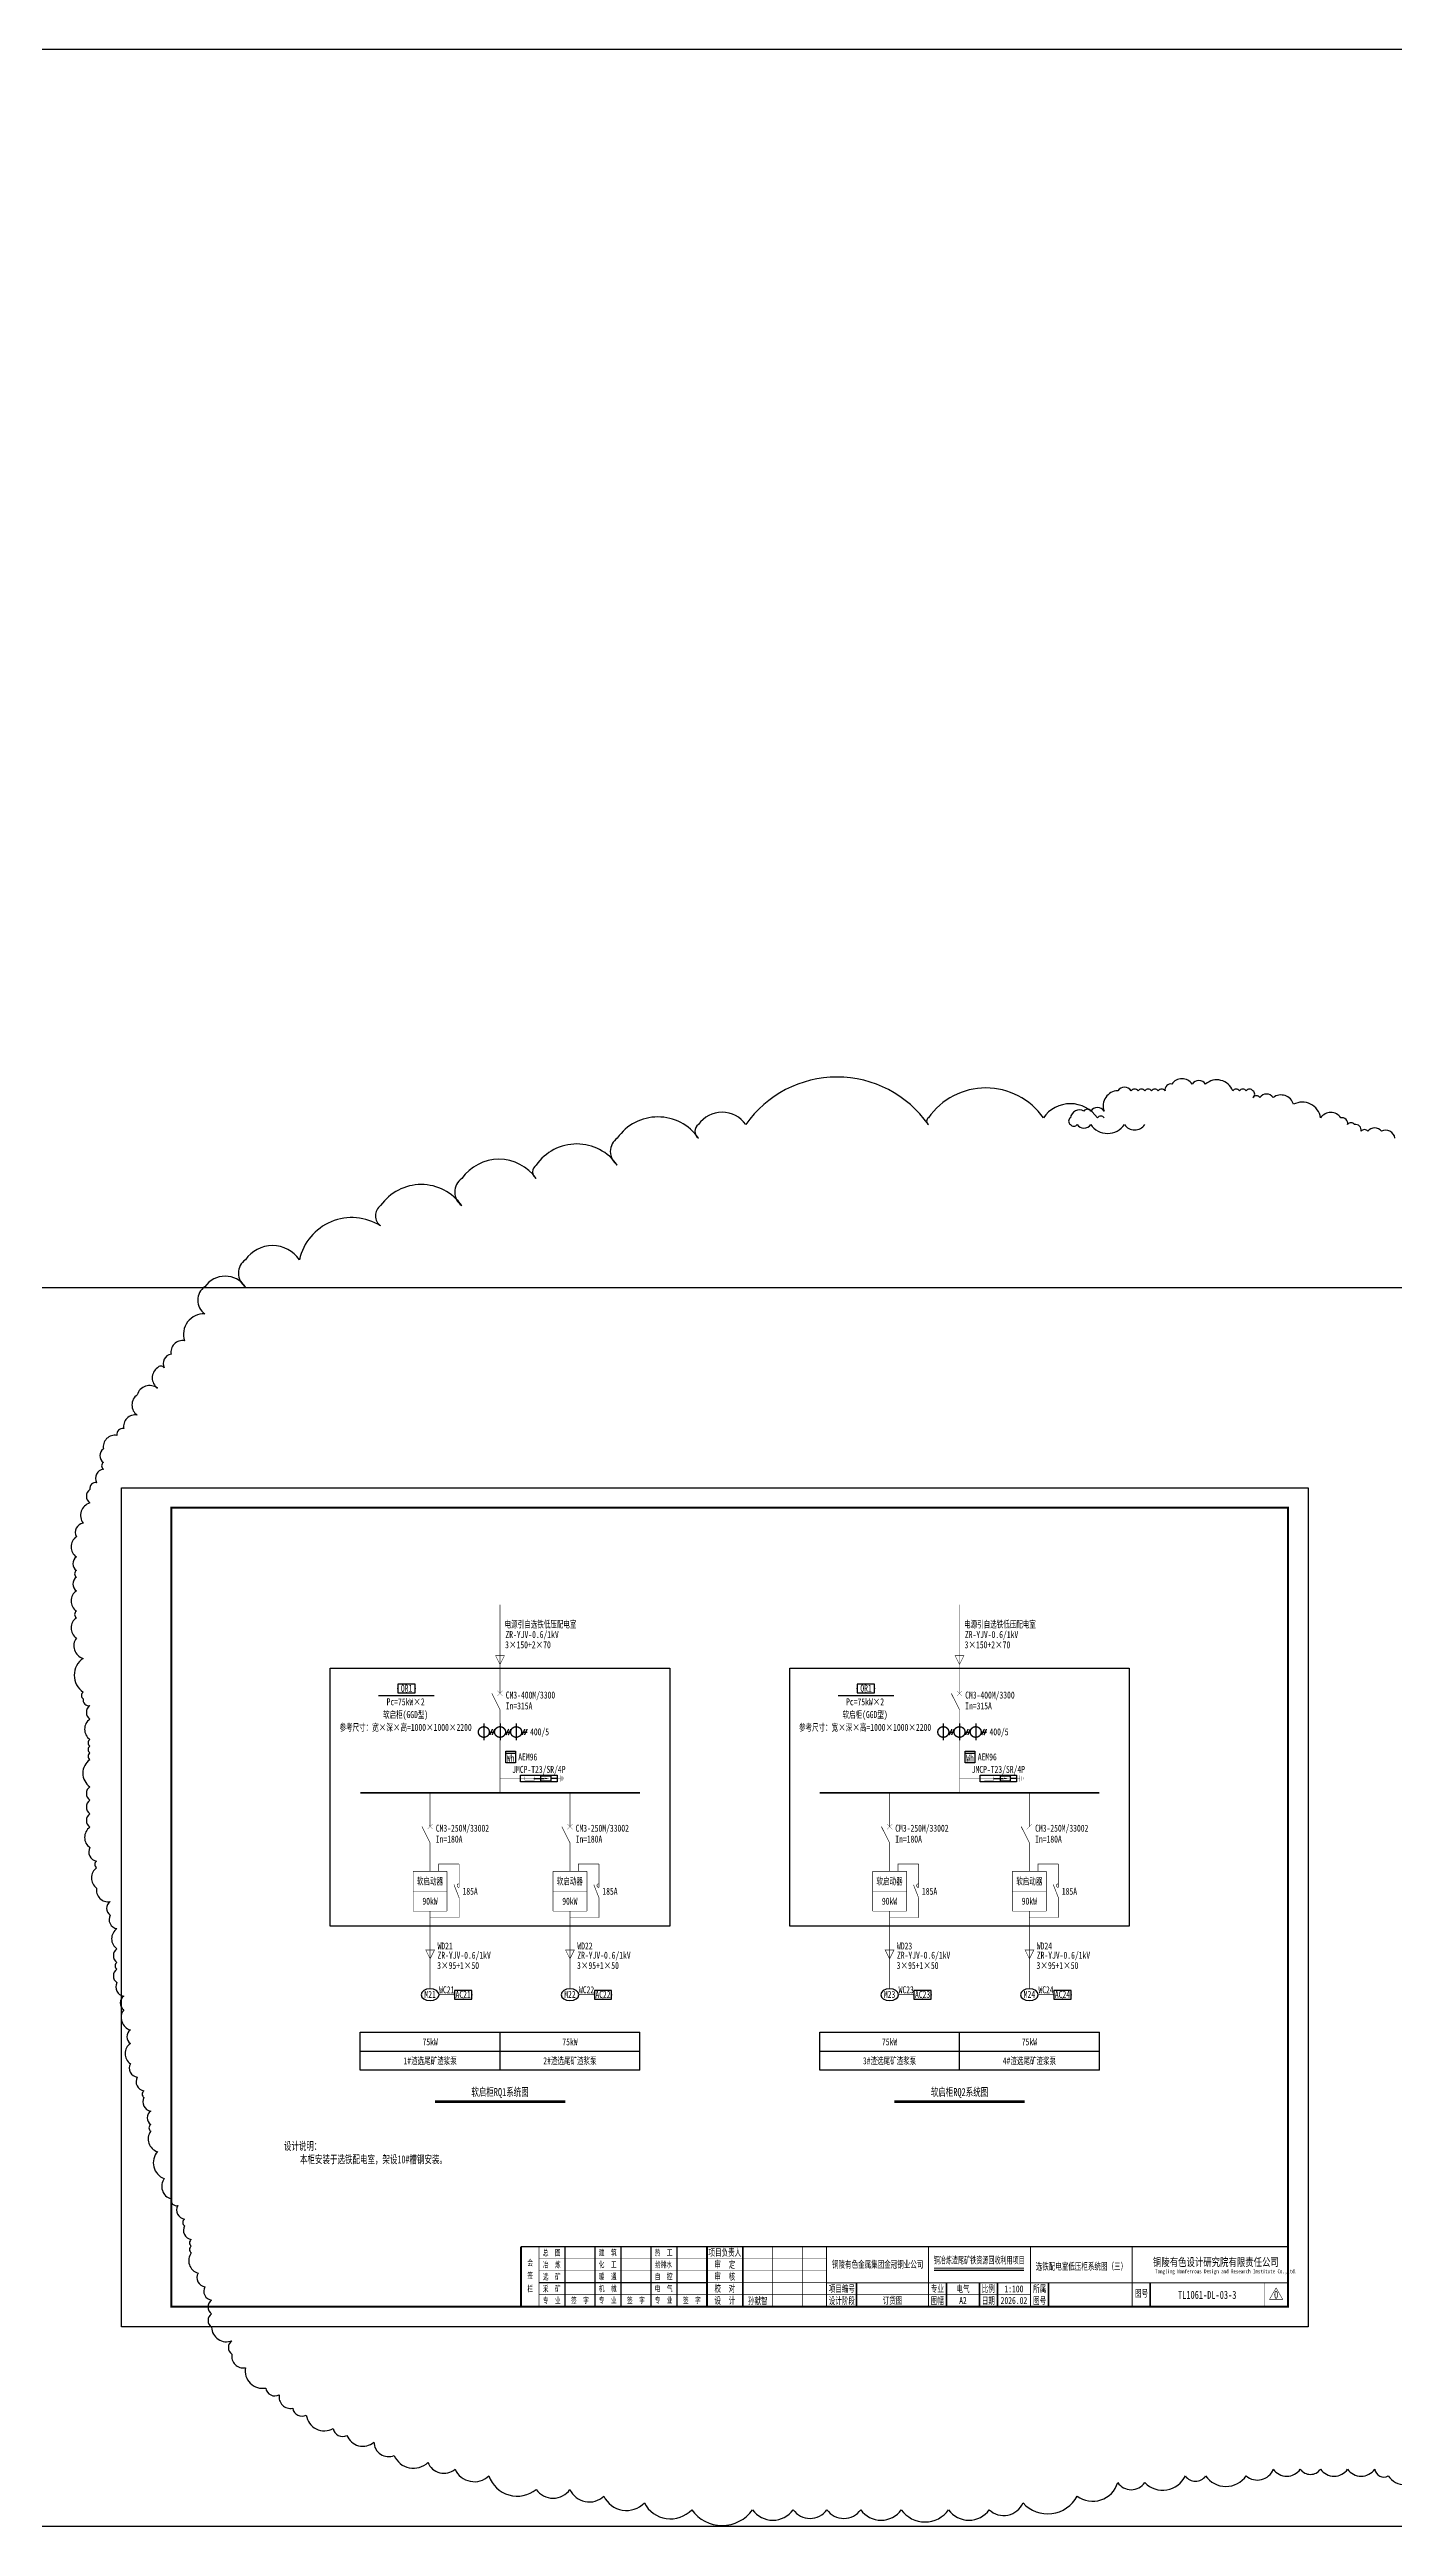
# Model space of a CAD drawing. Header units: millimetres. Extents: x 401220 to 2750366, y -101310 to 943175.
# Drawn here: x 718024 to 785347, y 690022 to 814022 of the extents above; entities that cross this region are included whole.
import ezdxf
from ezdxf.enums import TextEntityAlignment as Align

# ---------------------------------------------------------------- set-up
doc = ezdxf.new("R2010")
doc.units = ezdxf.units.MM
doc.linetypes.add('常规', pattern=[20, 10, 0, 10])
for name, color, linetype in [('BXT', 7, 'Continuous'), ('MX', 3, 'Continuous'), ('TEXT', 4, 'Continuous'), ('动力平面导线层', 3, '常规'), ('图框', 7, 'Continuous'), ('文字', 7, 'Continuous'), ('标注-照明', 7, 'Continuous'), ('照明平面导线层', 3, 'Continuous'), ('照明平面设备层', 1, 'Continuous'), ('电辅助1', 7, 'Continuous')]:
    doc.layers.add(name, color=color, linetype=linetype)
for name, color, linetype, lineweight in [('CAXA0层', 7, 'Continuous', 25), ('ELEMENT', 3, 'Continuous', 30), ('SW', 8, 'Continuous', 20)]:
    doc.layers.add(name, color=color, linetype=linetype, lineweight=lineweight)
doc.styles.add('HZ', font='simsun.ttf', dxfattribs={"width": 0.75})
doc.styles.get("Standard").update_dxf_attribs({"font": 'arial.ttf', "bigfont": 'hzdx.shx'})
doc.styles.add('标准', font='NSimSun.ttf', dxfattribs={"width": 0.667})

# ---------------------------------------------------------------- blocks, each defined once
blk = doc.blocks.new('1107AA')
at = {"color": 3, "linetype": 'Continuous'}
for points, const_width in [([(0, -7.5), (-3.8, 0)], 0.3), ([(1.2, 1.2), (-1.2, -1.2)], 0.1), ([(-1.2, 1.2), (1.2, -1.2)], 0.1)]:
    blk.add_lwpolyline(points, dxfattribs=dict(at, const_width=const_width))
blk = doc.blocks.new('0208D')
at = {"color": 3, "linetype": 'Continuous', "const_width": 0.3}
blk.add_lwpolyline([(0, -7.5), (0, 0)], dxfattribs=at)
blk.add_lwpolyline([(0, -7.5), (2.5, -2.5), (-2.5, -2.5)], close=True, dxfattribs=at)
blk = doc.blocks.new('GGF')
at = {"layer": '照明平面导线层', "color": 3, "linetype": '常规', "lineweight": 25, "ltscale": 2, "const_width": 30}
for points in [[(0, 0), (0, -365)], [(0, -1065), (-261, -402)], [(0, -365), (0, -544)], [(0, -1065), (0, -1429)]]:
    blk.add_lwpolyline(points, dxfattribs=at)
blk.add_lwpolyline([(0, -544, -1.1220072), (0, -365, -1.343832)], format="xyb", dxfattribs=at)
blk = doc.blocks.new('PLA1')
at = {"color": 0, "linetype": 'ByBlock', "lineweight": -2}
for p, q in [((-500, 500), (-500, 0)), ((500, 500), (-500, 500)), ((-500, 0), (500, 0)), ((500, 0), (500, 500))]:
    blk.add_line(p, q, dxfattribs=at)
for p in [(-500, 250), (0, 500), (0, 0), (500, 250)]:
    blk.add_point(p, dxfattribs=at)
blk = doc.blocks.new('KK')
at = {"layer": 'MX', "color": 3, "linetype": '常规', "lineweight": 25}
for p, q in [((-498, -143), (-378, 128)), ((-384, -143), (-264, 128)), ((313, -143), (432, 128)), ((426, -143), (546, 128)), ((1123, -143), (1243, 128)), ((1236, -143), (1356, 128)), ((-540, -8), (-270, -8)), ((270, -8), (540, -8)), ((1080, -8), (1351, -8))]:
    blk.add_line(p, q, dxfattribs=at)
for centre in [(-810, -8), (0, -8), (810, -8)]:
    blk.add_circle(centre, 270, dxfattribs=at)
at = {"layer": '动力平面导线层', "lineweight": -3, "ltscale": 100}
for p, q in [((-810, 417), (-810, -417)), ((0, 417), (0, -417)), ((810, 417), (810, -417))]:
    blk.add_line(p, q, dxfattribs=at)
blk = doc.blocks.new('$element$00000532')
for points in [[(0, 0), (0, -0.28)], [(-0.1, -0.28), (0.1, -0.28), (0.1, -0.72), (-0.1, -0.72), (-0.1, -0.28)], [(0, -1), (0, -0.57)]]:
    blk.add_lwpolyline(points)
for points in [[(-0.03, -0.55), (0.03, -0.55), (0, -0.35), (0.03, -0.55)], [(0.03, -0.55), (0, -0.35), (-0.03, -0.55), (0.03, -0.55)], [(0, -0.37), (-0.03, -0.57), (0.03, -0.57), (0, -0.37)]]:
    blk.add_solid(points)
blk.add_attdef('S', (0, 0), '', height=0.00000667)
blk = doc.blocks.new('HFH')
at = {"color": 3, "linetype": 'Continuous', "const_width": 17.3}
for points in [[(-2085, -50), (-2085, 50)], [(-1999, -105), (-1999, 105)], [(-1917, -158), (-1917, 158)], [(-1653, 0), (-1917, 0)]]:
    blk.add_lwpolyline(points, dxfattribs=at)
at = {"color": 3}
blk.add_lwpolyline([(-1757, 162), (75, 162), (75, -164), (-1757, -164)], close=True, dxfattribs=at)
at = {"color": 3, "const_width": 13.3}
for points in [[(-717, 0), (-52, 0)], [(-621, 90), (-139, 90)], [(-621, -90), (-621, 90)], [(-139, -90), (-139, 90)], [(-621, -90), (-139, -90)]]:
    blk.add_lwpolyline(points, dxfattribs=at)
at = {"layer": 'ELEMENT', "linetype": 'ByBlock', "xscale": -1200, "yscale": 1200, "zscale": 1200, "rotation": 90}
blk.add_blockref('$element$00000532', (-1791, 0), dxfattribs=at)
blk = doc.blocks.new('3')
at = {"layer": 'TEXT', "color": 7, "lineweight": 25, "style": 'HZ', "width": 0.75}
for s, height, p in [('铜陵有色设计研究院有限责任公司', 400, (221501, 249018)), ('Tongling Nonferrous Design and Research Institute Co.,Ltd.', 200, (221613, 248659))]:
    blk.add_text(s, height=height, dxfattribs=at).set_placement(p)
blk = doc.blocks.new('铜陵有色图签02')
at = {"layer": '图框', "linetype": 'Continuous', "lineweight": 50}
for p, q in [((-38401, 3003), (-38401, 1)), ((-29100, 3001), (-29100, 0))]:
    blk.add_line(p, q, dxfattribs=at)
at = {"layer": '图框', "color": 7, "linetype": 'Continuous', "lineweight": 25}
for p, q in [((-36201, 3010), (-36201, 9)), ((-34701, 3010), (-34701, 9)), ((-33401, 3017), (-33401, 16)), ((-31901, 3017), (-31901, 16)), ((-30601, 3017), (-30601, 16)), ((-29100, 1201), (-37501, 1201))]:
    blk.add_line(p, q, dxfattribs=at)
at = {"layer": '图框', "color": 7, "linetype": 'Continuous', "lineweight": 35}
for p, q in [((-27300, 3001), (-27300, 1)), ((-21600, 1197), (-21600, -3)), ((-17100, 1200), (-17100, 0)), ((-15450, 0), (-15450, 1200)), ((-14550, 1200), (-14550, 0)), ((-12000, 1201), (-12000, 1)), ((-6900, 1202), (-6900, 2))]:
    blk.add_line(p, q, dxfattribs=at)
at = {"layer": '图框', "lineweight": 25}
blk.add_line((-17723, 1830), (-13223, 1830), dxfattribs=at)
at = {"layer": '图框', "lineweight": 70, "const_width": 70}
blk.add_lwpolyline([(-17980, 3001), (0, 3001), (-38401, 3001)], dxfattribs=at)
at = {"layer": '图框', "color": 7, "linetype": 'Continuous', "lineweight": 25, "const_width": 25}
for points in [[(-37501, 3000), (-37501, 0)], [(-25800, 3001), (-25800, 1)], [(-24300, 3001), (-24300, 1)], [(-23100, 2401), (-37501, 2401)], [(-23100, 1801), (-37501, 1801)], [(-12900, 600), (-18000, 600), (-37501, 600)], [(-23100, 1201), (-29100, 1201)], [(-602, 943), (-932, 371), (-272, 371), (-602, 943)]]:
    blk.add_lwpolyline(points, dxfattribs=at)
at = {"layer": '图框', "linetype": 'Continuous', "lineweight": 50, "const_width": 50}
for points in [[(-23100, 3001), (-23100, 1)], [(-18000, 3000), (-18000, 0)]]:
    blk.add_lwpolyline(points, dxfattribs=at)
at = {"layer": '图框', "lineweight": 50, "const_width": 50}
for points in [[(-12900, 3001), (-12900, 1)], [(-7800, 3001), (-7800, 1)], [(0, 3000), (0, 0)], [(-23100, 1200), (0, 1200)]]:
    blk.add_lwpolyline(points, dxfattribs=at)
at = {"layer": '图框', "lineweight": 25, "const_width": 35}
blk.add_lwpolyline([(-17723, 1930), (-13223, 1930)], dxfattribs=at)
at = {"layer": '图框', "linetype": 'Continuous', "lineweight": 70, "const_width": 70}
blk.add_lwpolyline([(-38401, 1), (0, 0)], dxfattribs=at)
at = {"layer": '图框', "color": 7, "linetype": 'Continuous', "lineweight": 35, "const_width": 25}
blk.add_lwpolyline([(-1200, 1201), (-1200, 0)], dxfattribs=at)
at = {"layer": '图框', "lineweight": 25}
blk.add_blockref('3', (-228268, -246986), dxfattribs=at)
at = {"layer": 'TEXT', "color": 7, "lineweight": 25, "style": '标准', "width": 0.667}
for s, height, p in [('总  图', 300, (-36862, 2555)), ('建  筑', 300, (-34062, 2562)), ('热  工', 300, (-31262, 2562)), ('项目负责人', 350, (-28197, 2541)), ('签', 300, (-37942, 1404)), ('会', 300, (-37942, 2054)), ('冶  炼', 300, (-36862, 1955)), ('选  矿', 300, (-36862, 1355)), ('化  工', 300, (-34062, 1962)), ('暖  通', 300, (-34062, 1362)), ('给排水', 300, (-31262, 1962)), ('自  控', 300, (-31262, 1362)), ('审  定', 350, (-28197, 1941)), ('审  核', 350, (-28197, 1341)), ('栏', 300, (-37942, 754)), ('采  矿', 300, (-36862, 754)), ('专  业', 300, (-36862, 170)), ('签  字', 300, (-35449, 170)), ('机  械', 300, (-34062, 761)), ('专  业', 300, (-34062, 177)), ('签  字', 300, (-32649, 177)), ('专  业', 300, (-31262, 177)), ('电  气', 300, (-31262, 761)), ('签  字', 300, (-29849, 177)), ('校  对', 350, (-28197, 741)), ('设  计', 350, (-28197, 139)), ('项目编号', 350, (-22343, 730)), ('设计阶段', 350, (-22343, 130)), ('专业', 350, (-17559, 730)), ('图幅', 350, (-17559, 130)), ('比例', 350, (-15009, 730)), ('日期', 350, (-15009, 130)), ('所属', 350, (-12438, 730)), ('图号', 350, (-12438, 130)), ('图号', 350, (-7339, 495))]:
    blk.add_text(s, height=height, dxfattribs=at).set_placement(p, align=Align.CENTER)

msp = doc.modelspace()

# ---------------------------------------------------------------- linework, layer by layer
at = {"color": 3}
for p, q in [((930455.53865, 814021.73148), (401219.70842, 814021.73148)), ((930455.53865, 752021.73148), (401219.70842, 752021.73148)), ((930455.53865, 690021.73148), (401219.70842, 690021.73148))]:
    msp.add_line(p, q, dxfattribs=at)
at = {"color": 1}
for points in [[(770817.02565, 760541.64179, 0.52056705), (770478.52823, 760541.64179, 0.52056705), (767770.52525, 760541.64179, 0.52056705), (762016.02186, 760541.64179, 0.52056705), (762016.02186, 760203.39283, 0.52056705), (752876.52063, 760203.39283, 0.52056705), (750507.01979, 760203.39283, 0.52056705), (750507.01979, 759526.89288, 0.52056705), (746445.01768, 759526.89288, 0.52056705), (746445.01768, 758173.89299, 0.52056705), (742383.02028, 758173.89299, 0.52056705), (742383.02028, 757497.39304, 0.52056705), (738659.51559, 757497.39304, 0.52056705), (738659.51559, 756144.39315, 0.52056705), (734597.51819, 756144.39315, 0.52056705), (734597.51819, 755129.64423, 0.52056705), (730535.51607, 753438.39537, 0.52056705), (727827.51309, 753438.39537, 0.52056705), (727827.51309, 752085.39548, 0.52056705), (725796.51439, 752085.39548, 0.52056705), (725796.51439, 750732.39559, 0.52056705), (724781.01268, 749379.3957, 0.52056705), (724104.01312, 748702.89776, 0.52056705), (723765.51098, 748026.39782, 0.52056705), (723427.01355, 748026.39782, 0.52056705), (723427.01355, 747011.64689, 0.52056705), (722411.51184, 746673.39792, 0.52056705), (722411.51184, 745658.64901, 0.52056705), (721734.51228, 744982.14906, 0.52056705), (721396.01014, 744643.89808, 0.52056705), (720719.01057, 743967.39814, 0.52056705), (720719.01057, 743290.89819, 0.52056705), (720719.01057, 742952.64922, 0.52056705), (720380.51314, 742276.14928, 0.52056705), (720042.011, 741937.90031, 0.52056705), (720042.011, 741261.40036, 0.52056705), (719703.51358, 740246.64944, 0.52056705), (719365.01144, 739570.1515, 0.52056705), (719365.01144, 738555.40058, 0.52056705), (719365.01144, 737878.90063, 0.52056705), (719365.01144, 737540.65166, 0.52056705), (719365.01144, 736864.15172, 0.52056705), (719365.01144, 735849.4028, 0.52056705), (719365.01144, 735511.15183, 0.52056705), (719365.01144, 734496.40291, 0.52056705), (719703.51358, 733481.654, 0.52056705), (719703.51358, 731790.40313, 0.52056705), (719703.51358, 731452.15416, 0.52056705), (720042.011, 731113.90318, 0.52056705), (720042.011, 730437.40525, 0.52056705), (720042.011, 729422.65432, 0.52056705), (720042.011, 729084.40535, 0.52056705), (720042.011, 728746.15437, 0.52056705), (720042.011, 728407.90541, 0.52056705), (720042.011, 727054.90551, 0.52056705), (720042.011, 726378.40557, 0.52056705), (720042.011, 725701.90562, 0.52056705), (720042.011, 725025.40568, 0.52056705), (720042.011, 724010.65676, 0.52056705), (720380.51314, 723334.15682, 0.52056705), (720380.51314, 722995.90785, 0.52056705), (720380.51314, 721981.15692, 0.52056705), (721057.51271, 721304.65698, 0.52056705), (721057.51271, 720628.15904, 0.52056705), (721396.01014, 719951.6591, 0.52056705), (721396.01014, 718936.90817, 0.52056705), (721396.01014, 718260.40822, 0.52056705), (721396.01014, 717922.15926, 0.52056705), (721396.01014, 717245.65931, 0.52056705), (721734.51228, 716569.15936, 0.52056705), (721734.51228, 715892.65942, 0.52056705), (722073.01442, 714877.9105, 0.52056705), (722073.01442, 714201.41056, 0.52056705), (722073.01442, 713186.66164, 0.52056705), (722411.51184, 712510.1617, 0.52056705), (722750.01398, 711833.66175, 0.52056705), (722750.01398, 711495.41278, 0.52056705), (723088.51141, 710818.91284, 0.52056705), (723088.51141, 710142.41289, 0.52056705), (723088.51141, 709804.16191, 0.52056705), (723427.01355, 708789.413, 0.52056705), (723765.51098, 707436.41311, 0.52056705), (724104.01312, 706421.66419, 0.52056705), (724442.51526, 706083.41321, 0.52056705), (724781.01268, 705406.91528, 0.52056705), (724781.01268, 705068.6643, 0.52056705), (725119.51482, 704392.16435, 0.52056705), (725119.51482, 704053.91539, 0.52056705), (725119.51482, 703715.66441, 0.52056705), (725458.01225, 702700.91549, 0.52056705), (725796.51439, 702024.41555, 0.52056705), (726135.01182, 701347.9156, 0.52056705), (726135.01182, 700671.41566, 0.52056705), (726135.01182, 699994.91571, 0.52056705), (727150.51352, 699318.41777, 0.52056705), (727150.51352, 698641.91783, 0.52056705), (727827.51309, 697965.41788, 0.52056705), (728843.0148, 696950.66696, 0.52056705), (729520.01437, 696612.41799, 0.52056705), (730197.01393, 695935.91804, 0.52056705), (730874.0135, 695597.66908, 0.52056705), (732228.01735, 694921.16913, 0.52056705), (732905.01691, 694582.91815, 0.52056705), (734259.01605, 694244.66918, 0.52056705), (735274.51775, 693568.16924, 0.52056705), (736967.01432, 693229.92027, 0.52056705), (738321.01816, 692891.66929, 0.52056705), (740013.51944, 692553.42032, 0.52056705), (742383.02028, 691876.92038, 0.52056705), (744075.51684, 691876.92038, 0.52056705), (745768.01811, 691538.6694, 0.52056705), (747799.02153, 691200.42043, 0.52056705), (750168.52237, 690862.16945, 0.52056705), (753215.02277, 690862.16945, 0.52056705), (755246.02148, 690862.16945, 0.52056705), (756938.52275, 690862.16945, 0.52056705), (758631.02402, 690862.16945, 0.52056705), (760662.02272, 690862.16945, 0.52056705), (763031.52357, 690862.16945, 0.52056705), (765062.52698, 690862.16945, 0.52056705), (766755.02354, 691200.42043, 0.52056705), (769463.02652, 691538.6694, 0.52056705), (771494.02522, 692215.16934, 0.52056705), (772848.02907, 692215.16934, 0.52056705), (774879.02777, 692553.42032, 0.52056705), (775894.52948, 692553.42032, 0.52056705), (777925.52818, 692553.42032, 0.52056705), (779279.52731, 692891.66929, 0.52056705), (780633.53116, 692891.66929, 0.52056705), (781649.02815, 692891.66929, 0.52056705), (783003.032, 692891.66929, 0.52056705), (784357.03113, 692891.66929, 0.52056705), (785034.0307, 692553.42032, 0.52056705), (786726.53197, 692553.42032, 0.52056705)], [(785372.53284, 759526.89288, 0.52056705), (784695.52856, 759865.14185, 0.52056705), (784018.52899, 759865.14185, 0.52056705), (783680.03157, 759865.14185, 0.52056705), (783341.52943, 760203.39283, 0.52056705), (783003.032, 760203.39283, 0.52056705), (782664.52986, 760541.64179, 0.52056705), (781649.02815, 760541.64179, 0.52056705), (780295.02902, 761218.14174, 0.52056705), (779279.52731, 761556.39071, 0.52056705), (778602.52774, 761556.39071, 0.52056705), (778264.03032, 761556.39071, 0.52056705), (778264.03032, 761894.64169, 0.52056705), (777925.52818, 761894.64169, 0.52056705), (777587.02604, 761894.64169, 0.52056705), (777248.52861, 761894.64169, 0.52056705), (775894.52948, 762232.89065, 0.52056705), (775217.52991, 762232.89065, 0.52056705), (774202.0282, 762232.89065, 0.52056705), (773863.52606, 761894.64169, 0.52056705), (773525.02864, 761894.64169, 0.52056705), (773186.5265, 761894.64169, 0.52056705), (772848.02907, 761894.64169, 0.52056705), (772509.52693, 761894.64169, 0.52056705), (772171.02479, 761894.64169, 0.52056705), (771494.02522, 761894.64169, 0.52056705), (770817.02565, 760879.89277, 0.52056705), (770140.02609, 760879.89277, 0.52056705), (769801.52395, 760879.89277, 0.52056705), (769124.52438, 760541.64179, 0.52056705), (769124.52438, 760203.39283, 0.52056705), (769124.52438, 760203.39283, 0.52056705), (769463.02652, 760203.39283, 0.52056705), (770140.02609, 760203.39283, 0.52056705), (771832.52736, 760203.39283, 0.52056705), (772848.02907, 760203.39283)]]:
    msp.add_lwpolyline(points, format="xyb", dxfattribs=at)
at = {"color": 3, "const_width": 13.30256}
for points in [[(741728.78058, 727468.65949), (740574.27555, 727468.65949)], [(764728.73307, 727468.65949), (763574.22804, 727468.65949)]]:
    msp.add_lwpolyline(points, dxfattribs=at)
at = {"layer": 'CAXA0层', "color": 0, "linetype": 'Continuous', "lineweight": 30}
for p, q in [((734496.32922, 731618.1486), (737280.04045, 731618.1486)), ((757496.28172, 731618.1486), (760279.99295, 731618.1486))]:
    msp.add_line(p, q, dxfattribs=at)
at = {"layer": 'CAXA0层', "color": 2, "linetype": 'Continuous', "lineweight": 40}
for p, q in [((737321.13026, 711315.55007), (743827.42084, 711315.55007)), ((760321.08275, 711315.55007), (766827.37333, 711315.55007))]:
    msp.add_line(p, q, dxfattribs=at)
at = {"layer": 'CAXA0层', "color": 2, "linetype": 'Continuous', "lineweight": 0}
for p, q in [((737321.13026, 711250.06714), (743827.42084, 711250.06714)), ((760321.08275, 711250.06714), (766827.37333, 711250.06714))]:
    msp.add_line(p, q, dxfattribs=at)
at = {"layer": '动力平面导线层', "color": 4, "linetype": 'ByBlock'}
for p, q in [((732074.28955, 732984.17944), (749074.24205, 732984.17944)), ((732074.28955, 720075.42415), (732074.28955, 732984.17944)), ((749074.24205, 732984.17944), (749074.24205, 720075.42415)), ((755074.24205, 732984.17944), (772074.19455, 732984.17944)), ((755074.24205, 720075.42415), (755074.24205, 732984.17944)), ((772074.19455, 732984.17944), (772074.19455, 720075.42415)), ((749074.24205, 720075.42415), (732074.28955, 720075.42415)), ((772074.19455, 720075.42415), (755074.24205, 720075.42415))]:
    msp.add_line(p, q, dxfattribs=at)
at = {"layer": '动力平面导线层', "color": 0, "linetype": 'ByBlock'}
for p, q in [((733574.27555, 714768.78721), (747574.27555, 714768.78721)), ((733574.27555, 712868.78721), (733574.27555, 714768.78721)), ((740574.27555, 712868.78721), (740574.27555, 714768.78721)), ((747574.27555, 712868.78721), (747574.27555, 714768.78721)), ((756574.22804, 714768.78721), (770574.22804, 714768.78721)), ((756574.22804, 712868.78721), (756574.22804, 714768.78721)), ((763574.22804, 712868.78721), (763574.22804, 714768.78721)), ((770574.22804, 712868.78721), (770574.22804, 714768.78721)), ((733574.27555, 713818.78721), (747574.27555, 713818.78721)), ((756574.22804, 713818.78721), (770574.22804, 713818.78721)), ((747574.27555, 712868.78721), (733574.27555, 712868.78721)), ((770574.22804, 712868.78721), (756574.22804, 712868.78721))]:
    msp.add_line(p, q, dxfattribs=at)
at = {"layer": '动力平面导线层', "color": 3, "linetype": '常规', "lineweight": 20, "ltscale": 2, "const_width": 84}
for points in [[(747574.27555, 726752.86889), (733574.27555, 726752.86231)], [(770574.22804, 726752.86889), (756574.22804, 726752.86231)]]:
    msp.add_lwpolyline(points, dxfattribs=at)
at = {"layer": '图框', "linetype": 'Continuous', "lineweight": 100, "const_width": 100}
msp.add_lwpolyline([(724124.24205, 701021.73148), (780024.24205, 701021.73148), (780024.24205, 741021.73148), (724124.24205, 741021.73148)], close=True, dxfattribs=at)
at = {"layer": '文字', "color": 3, "linetype": 'Continuous', "lineweight": 25, "const_width": 30}
for points in [[(740574.27555, 730914.02109), (740574.27555, 726752.8656)], [(763574.22804, 730914.02109), (763574.22804, 726752.8656)]]:
    msp.add_lwpolyline(points, dxfattribs=at)
at = {"layer": '文字', "color": 3, "linetype": 'ByBlock', "lineweight": 25, "const_width": 30}
for points in [[(737074.22865, 725058.16767), (737074.22865, 726752.86395)], [(744074.22865, 725058.16767), (744074.22865, 726752.86395)], [(760074.18115, 725058.16767), (760074.18115, 726752.86395)], [(767074.18115, 725058.16767), (767074.18115, 726752.86395)], [(737074.25559, 724247.80936), (737074.25559, 722825.14617)], [(744074.25559, 724247.80936), (744074.25559, 722825.14617)], [(760074.20809, 724247.80936), (760074.20809, 722825.14617)], [(767074.20809, 724247.80936), (767074.20809, 722825.14617)], [(737499.25554, 722825.14617), (737499.25559, 723196.64281)], [(737499.25559, 723180.8119), (738527.1014, 723180.81174)], [(738527.1014, 723180.81174), (738527.12601, 722558.46115)], [(744499.25554, 722825.14617), (744499.25559, 723196.64281)], [(744499.25559, 723180.8119), (745527.1014, 723180.81174)], [(745527.1014, 723180.81174), (745527.12601, 722558.46115)], [(760499.20803, 722825.14617), (760499.20809, 723196.64281)], [(760499.20809, 723180.8119), (761527.05389, 723180.81174)], [(761527.05389, 723180.81174), (761527.07851, 722558.46115)], [(767499.20803, 722825.14617), (767499.20809, 723196.64281)], [(767499.20809, 723180.8119), (768527.05389, 723180.81174)], [(768527.05389, 723180.81174), (768527.07851, 722558.46115)], [(737074.25559, 720825.14617), (737074.25559, 716938.56511)], [(737074.30483, 720506.93802), (738527.15063, 720506.93779)], [(738527.12601, 721129.28838), (738527.15063, 720506.93779)], [(744074.25559, 720825.14617), (744074.25559, 716938.56511)], [(744074.30483, 720506.93802), (745527.15063, 720506.93779)], [(745527.12601, 721129.28838), (745527.15063, 720506.93779)], [(760074.20809, 720825.14617), (760074.20809, 716938.56511)], [(760074.25733, 720506.93802), (761527.10313, 720506.93779)], [(761527.07851, 721129.28838), (761527.10313, 720506.93779)], [(767074.20809, 720825.14617), (767074.20809, 716938.56511)], [(767074.25733, 720506.93802), (768527.10313, 720506.93779)], [(768527.07851, 721129.28838), (768527.10313, 720506.93779)], [(737519.20455, 716642.65459), (738295.43783, 716642.68529)], [(744519.20455, 716642.65459), (745295.43783, 716642.68529)], [(760519.15705, 716642.65459), (761295.39033, 716642.68529)], [(767519.15705, 716642.65459), (768295.39033, 716642.68529)]]:
    msp.add_lwpolyline(points, dxfattribs=at)
at = {"layer": '标注-照明', "color": 1, "linetype": 'ByBlock', "lineweight": 30, "ltscale": 100, "extrusion": (0, 0, -1)}
for centre in [(737074.25559, 716642.65459), (744074.25559, 716642.65459), (760074.20809, 716642.65459), (767074.20809, 716642.65459)]:
    msp.add_ellipse(centre, major_axis=(444.94896, 0), ratio=0.665043753, dxfattribs=at)
at = {"layer": '照明平面导线层', "color": 4, "linetype": 'ByBlock', "lineweight": 25, "ltscale": 2, "const_width": 30}
for points in [[(736224.25559, 722825.14617), (736224.25559, 720825.14617)], [(736224.25559, 722825.14617), (737924.25559, 722825.14617)], [(736224.25559, 721825.14617), (737924.25559, 721825.14617)], [(737924.25559, 722825.14617), (737924.25559, 720825.14617)], [(743224.25559, 722825.14617), (743224.25559, 720825.14617)], [(743224.25559, 722825.14617), (744924.25559, 722825.14617)], [(743224.25559, 721825.14617), (744924.25559, 721825.14617)], [(744924.25559, 722825.14617), (744924.25559, 720825.14617)], [(759224.20809, 722825.14617), (759224.20809, 720825.14617)], [(759224.20809, 722825.14617), (760924.20809, 722825.14617)], [(759224.20809, 721825.14617), (760924.20809, 721825.14617)], [(760924.20809, 722825.14617), (760924.20809, 720825.14617)], [(766224.20809, 722825.14617), (766224.20809, 720825.14617)], [(766224.20809, 722825.14617), (767924.20809, 722825.14617)], [(766224.20809, 721825.14617), (767924.20809, 721825.14617)], [(767924.20809, 722825.14617), (767924.20809, 720825.14617)], [(736224.25559, 720825.14617), (737924.25559, 720825.14617)], [(743224.25559, 720825.14617), (744924.25559, 720825.14617)], [(759224.20809, 720825.14617), (760924.20809, 720825.14617)], [(766224.20809, 720825.14617), (767924.20809, 720825.14617)]]:
    msp.add_lwpolyline(points, dxfattribs=at)
at = {"layer": '照明平面设备层', "color": 0, "lineweight": -3, "ltscale": 100}
msp.add_lwpolyline([(721624.24205, 742021.73148), (781024.24205, 742021.73148), (781024.24205, 700021.73148), (721624.24205, 700021.73148)], close=True, dxfattribs=at)
at = {"layer": '照明平面设备层', "color": 130, "lineweight": -3, "const_width": 30}
for points in [[(740574.27555, 731724.39116), (740574.32235, 736174.62508)], [(763574.22804, 731724.39116), (763574.27485, 736174.62508)]]:
    msp.add_lwpolyline(points, dxfattribs=at)
at = {"layer": '电辅助1', "color": 2, "linetype": 'ByBlock', "lineweight": 25}
for p, q in [((740863.37199, 728246.52276), (740863.37199, 728827.96183)), ((740863.37199, 728827.96183), (741347.90454, 728827.96183)), ((740863.37199, 728731.05531), (741347.90454, 728731.05531)), ((741347.90454, 728246.52276), (740863.37199, 728246.52276)), ((741347.90454, 728827.96183), (741347.90454, 728246.52276)), ((763863.32448, 728246.52276), (763863.32448, 728827.96183)), ((763863.32448, 728827.96183), (764347.85704, 728827.96183)), ((763863.32448, 728731.05531), (764347.85704, 728731.05531)), ((764347.85704, 728246.52276), (763863.32448, 728246.52276)), ((764347.85704, 728827.96183), (764347.85704, 728246.52276))]:
    msp.add_line(p, q, dxfattribs=at)

# ---------------------------------------------------------------- block references
at = {"rotation": 180}
for p in [(741676.80181, 727468.65949), (764676.75431, 727468.65949)]:
    msp.add_blockref('HFH', p, dxfattribs=at)
at = {"layer": 'BXT', "xscale": 87.66224999725819, "yscale": 87.66224999725819, "zscale": 87.66224999725819}
for p in [(740574.32235, 733830.75164), (763574.27485, 733830.75164)]:
    msp.add_blockref('0208D', p, dxfattribs=at)
at = {"layer": 'BXT', "linetype": 'ByBlock', "xscale": 87.66225000098348, "yscale": 87.66225000098348, "zscale": 87.66225000098348}
for p in [(737074.25559, 719099.27542), (744074.25559, 719099.27542), (760074.20809, 719099.27542), (767074.20809, 719099.27542)]:
    msp.add_blockref('0208D', p, dxfattribs=at)
at = {"layer": '动力平面导线层', "color": 0, "lineweight": -3}
for p in [(740574.27555, 729801.76108), (763574.22804, 729801.76108)]:
    msp.add_blockref('KK', p, dxfattribs=at)
at = {"layer": '动力平面导线层', "linetype": 'ByBlock'}
for p in [(738527.12601, 722558.46115), (745527.12601, 722558.46115), (761527.07851, 722558.46115), (768527.07851, 722558.46115)]:
    msp.add_blockref('GGF', p, dxfattribs=at)
at = {"layer": '图框', "lineweight": 25}
msp.add_blockref('铜陵有色图签02', (780024.24205, 701021.73148), dxfattribs=at)
at = {"layer": '文字', "color": 3, "linetype": 'Continuous', "lineweight": 25, "xscale": 108.0493425019085, "yscale": 108.0493425019085, "zscale": 108.0493425019085}
for p in [(740574.27555, 731724.39116), (763574.22804, 731724.39116)]:
    msp.add_blockref('1107AA', p, dxfattribs=at)
at = {"layer": '文字', "color": 3, "linetype": 'ByBlock', "lineweight": 25, "xscale": 108.0493425019085, "yscale": 108.0493425019085, "zscale": 108.0493425019085}
for p in [(737074.22489, 725058.16391), (744074.22489, 725058.16391), (760074.17738, 725058.16391), (767074.17738, 725058.16391)]:
    msp.add_blockref('1107AA', p, dxfattribs=at)
at = {"layer": '照明平面设备层', "color": 6, "lineweight": 30, "xscale": 0.8640000000596046, "yscale": 0.8640000000596046, "zscale": 0.8640000000596046}
for p in [(735888.18484, 731755.68993), (758888.13733, 731755.68993)]:
    msp.add_blockref('PLA1', p, dxfattribs=at)
at = {"layer": '照明平面设备层', "color": 1, "linetype": 'ByBlock', "lineweight": 30, "xscale": 0.8640000000596046, "yscale": 0.8640000000596046, "zscale": 0.8640000000596046}
for p in [(738727.43783, 716426.68529), (745727.43783, 716426.68529), (761727.39033, 716426.68529), (768727.39033, 716426.68529)]:
    msp.add_blockref('PLA1', p, dxfattribs=at)

# ---------------------------------------------------------------- texts
at = {"layer": 'SW', "color": 7, "linetype": 'Continuous', "lineweight": 25, "style": '标准', "width": 0.667}
for s, p in [('电源引自选铁低压配电室', (740801.71875, 735013.81673)), ('电源引自选铁低压配电室', (763801.67125, 735013.81673)), ('ZR-YJV-0.6/1kV', (740845.63616, 734500.05428)), ('ZR-YJV-0.6/1kV', (763845.58866, 734500.05428)), ('400/5', (742077.06628, 729628.13675)), ('400/5', (765077.01878, 729628.13675))]:
    msp.add_text(s, height=350, dxfattribs=at).set_placement(p)
at = {"layer": 'SW', "color": 0, "linetype": 'Continuous', "lineweight": 25, "style": '标准', "width": 0.667}
for p in [(740829.41351, 733986.29183), (763829.36601, 733986.29183)]:
    msp.add_text('3×150+2×70', height=350, dxfattribs=at).set_placement(p)
at = {"layer": 'SW', "color": 7, "linetype": 'Continuous', "lineweight": 25, "style": '标准', "width": 0.667}
for s, p in [('QR1', (735896.80069, 731810.88978)), ('QR1', (758896.75319, 731810.88978)), ('软启柜(GGD型)', (735848.46291, 730491.15608)), ('Pc=75kW×2', (735848.46291, 731131.16263)), ('软启柜(GGD型)', (758848.41541, 730491.15608)), ('Pc=75kW×2', (758848.41541, 731131.16263)), ('参考尺寸：宽×深×高=1000×1000×2200', (735848.46291, 729851.14952)), ('参考尺寸：宽×深×高=1000×1000×2200', (758848.41541, 729851.14952)), ('JMCP-T23/SR/4P', (742518.2408, 727746.14172)), ('JMCP-T23/SR/4P', (765518.1933, 727746.14172)), ('孙献智', (753475.97945, 701142.24981))]:
    msp.add_text(s, height=350, dxfattribs=at).set_placement(p, align=Align.CENTER)
at = {"layer": 'SW', "color": 7, "linetype": 'ByBlock', "lineweight": 25, "style": '标准', "width": 0.667}
for s, p in [('CM3-400M/3300', (740859.09957, 731469.40384)), ('CM3-400M/3300', (763859.05207, 731469.40384)), ('In=315A', (740859.09957, 730925.13723)), ('In=315A', (763859.05207, 730925.13723)), ('In=180A', (737359.04891, 724258.90998)), ('In=180A', (744359.04891, 724258.90998)), ('In=180A', (760359.00141, 724258.90998)), ('In=180A', (767359.00141, 724258.90998)), ('185A', (738695.63085, 721645.14007)), ('185A', (745695.63085, 721645.14007)), ('185A', (761695.58335, 721645.14007)), ('185A', (768695.58335, 721645.14007))]:
    msp.add_text(s, height=350, dxfattribs=at).set_placement(p)
at = {"layer": 'SW', "color": 2, "linetype": 'Continuous', "lineweight": 25, "style": '标准', "width": 0.667}
for p in [(741487.90303, 728370.37307), (764487.85553, 728370.37307)]:
    msp.add_text('AEM96', height=350, dxfattribs=at).set_placement(p)
at = {"layer": 'SW', "color": 0, "linetype": 'ByBlock', "lineweight": 25, "style": '标准', "width": 0.667}
for p in [(737359.04891, 724803.17659), (744359.04891, 724803.17659), (760359.00141, 724803.17659), (767359.00141, 724803.17659)]:
    msp.add_text('CM3-250M/33002', height=350, dxfattribs=at).set_placement(p)
for s, p in [('M21', (737074.25559, 716483.68328)), ('M22', (744074.25559, 716483.68328)), ('M23', (760074.20809, 716483.68328)), ('M24', (767074.20809, 716483.68328))]:
    msp.add_text(s, height=350, dxfattribs=at).set_placement(p, align=Align.CENTER)
at = {"layer": 'SW', "color": 7, "linetype": 'ByBlock', "lineweight": 25, "style": '标准', "width": 0.667}
for s, p in [('AC21', (738727.43783, 716481.88515)), ('AC22', (745727.43783, 716481.88515)), ('AC23', (761727.39033, 716481.88515)), ('AC24', (768727.39033, 716481.88515))]:
    msp.add_text(s, height=350, dxfattribs=at).set_placement(p, align=Align.CENTER)
at = {"layer": 'SW', "color": 2, "linetype": 'Continuous', "lineweight": 25, "style": '标准', "width": 0.667}
for s, p in [('软启柜RQ1系统图', (740574.27555, 711570.5641)), ('软启柜RQ2系统图', (763574.22804, 711570.5641))]:
    msp.add_text(s, height=400, dxfattribs=at).set_placement(p, align=Align.CENTER)
at = {"layer": 'SW', "color": 4, "linetype": 'Continuous', "lineweight": 25, "style": '标准'}
for s, height, width, p in [('铜陵有色金属集团金冠铜业公司', 350, 0.667, (759478.09521, 702968.00688)), ('铜冶炼渣尾矿铁资源回收利用项目', 350, 0.62, (764561.76567, 703179.55327)), ('选铁配电室低压柜系统图（三）', 350, 0.667, (769675.15346, 702867.2304)), ('电气', 350, 0.667, (763748.41855, 701739.99748)), ('1:100', 350, 0.667, (766298.41855, 701739.99748)), ('A2', 350, 0.667, (763748.41855, 701160.29543)), ('2026.02', 350, 0.667, (766298.41855, 701160.29543)), ('TL1061-DL-03-3', 400, 0.667, (775973.55645, 701416.78801)), ('0', 400, 0.667, (779422.01453, 701428.27783))]:
    msp.add_text(s, height=height, dxfattribs=dict(at, width=width)).set_placement(p, align=Align.CENTER)
at = {"layer": 'SW', "color": 1, "linetype": 'Continuous', "lineweight": 25, "style": '标准', "width": 0.667}
msp.add_text('订货图', height=350, dxfattribs=at).set_placement((760223.66577, 701160.29543), align=Align.CENTER)
at = {"layer": 'SW', "color": 7, "linetype": 'Continuous', "lineweight": 25, "insert": (729757.72891, 709266.64023), "char_height": 400, "width": 26966.3418766, "attachment_point": 1, "style": '标准'}
msp.add_mtext('设计说明：\\P{\\fSimSun|b0|i0|c134|p2;\\W0.67;    本柜安装于选铁配电室，架设10#槽钢安装。}', dxfattribs=at)
at = {"layer": '动力平面导线层', "color": 0, "linetype": 'ByBlock', "style": '标准', "width": 0.667}
for s, p in [('75kW', (737074.27555, 714108.78733)), ('75kW', (744074.27555, 714108.78733)), ('75kW', (760074.22804, 714108.78733)), ('75kW', (767074.22804, 714108.78733)), ('1#渣选尾矿渣浆泵', (737074.27555, 713158.78733)), ('2#渣选尾矿渣浆泵', (744074.27555, 713158.78733)), ('3#渣选尾矿渣浆泵', (760074.22804, 713158.78733)), ('4#渣选尾矿渣浆泵', (767074.22804, 713158.78733))]:
    msp.add_text(s, height=350, dxfattribs=at).set_placement(p, align=Align.CENTER)
at = {"layer": '电辅助1', "color": 2, "linetype": 'ByBlock', "lineweight": 25, "style": '标准', "width": 0.667}
for p in [(740909.45709, 728312.01126), (763909.40959, 728312.01126)]:
    msp.add_text('Wh', height=350, dxfattribs=at).set_placement(p)
at = {"layer": '电辅助1', "color": 7, "linetype": 'ByBlock', "lineweight": 25, "style": '标准', "width": 0.667}
for s, p in [('软启动器', (737069.2295, 722150.71778)), ('软启动器', (744069.2295, 722150.71778)), ('软启动器', (760069.182, 722150.71778)), ('软启动器', (767069.182, 722150.71778)), ('90kW', (737069.2295, 721150.71778)), ('90kW', (744069.2295, 721150.71778)), ('90kW', (760069.182, 721150.71778)), ('90kW', (767069.182, 721150.71778)), ('WC21', (737907.32119, 716715.23389)), ('WC22', (744907.32119, 716715.23389)), ('WC23', (760907.27369, 716715.23389)), ('WC24', (767907.27369, 716715.23389))]:
    msp.add_text(s, height=350, dxfattribs=at).set_placement(p, align=Align.CENTER)
for s, p in [('WD21', (737444.67481, 718906.6406)), ('WD22', (744444.67481, 718906.6406)), ('WD23', (760444.62731, 718906.6406)), ('WD24', (767444.62731, 718906.6406)), ('3×95+1×50', (737428.33018, 717931.03762)), ('ZR-YJV-0.6/1kV', (737444.55284, 718444.80007)), ('3×95+1×50', (744428.33018, 717931.03762)), ('ZR-YJV-0.6/1kV', (744444.55284, 718444.80007)), ('3×95+1×50', (760428.28268, 717931.03762)), ('ZR-YJV-0.6/1kV', (760444.50534, 718444.80007)), ('3×95+1×50', (767428.28268, 717931.03762)), ('ZR-YJV-0.6/1kV', (767444.50534, 718444.80007))]:
    msp.add_text(s, height=350, dxfattribs=at).set_placement(p)

doc.saveas('drawing.dxf')
